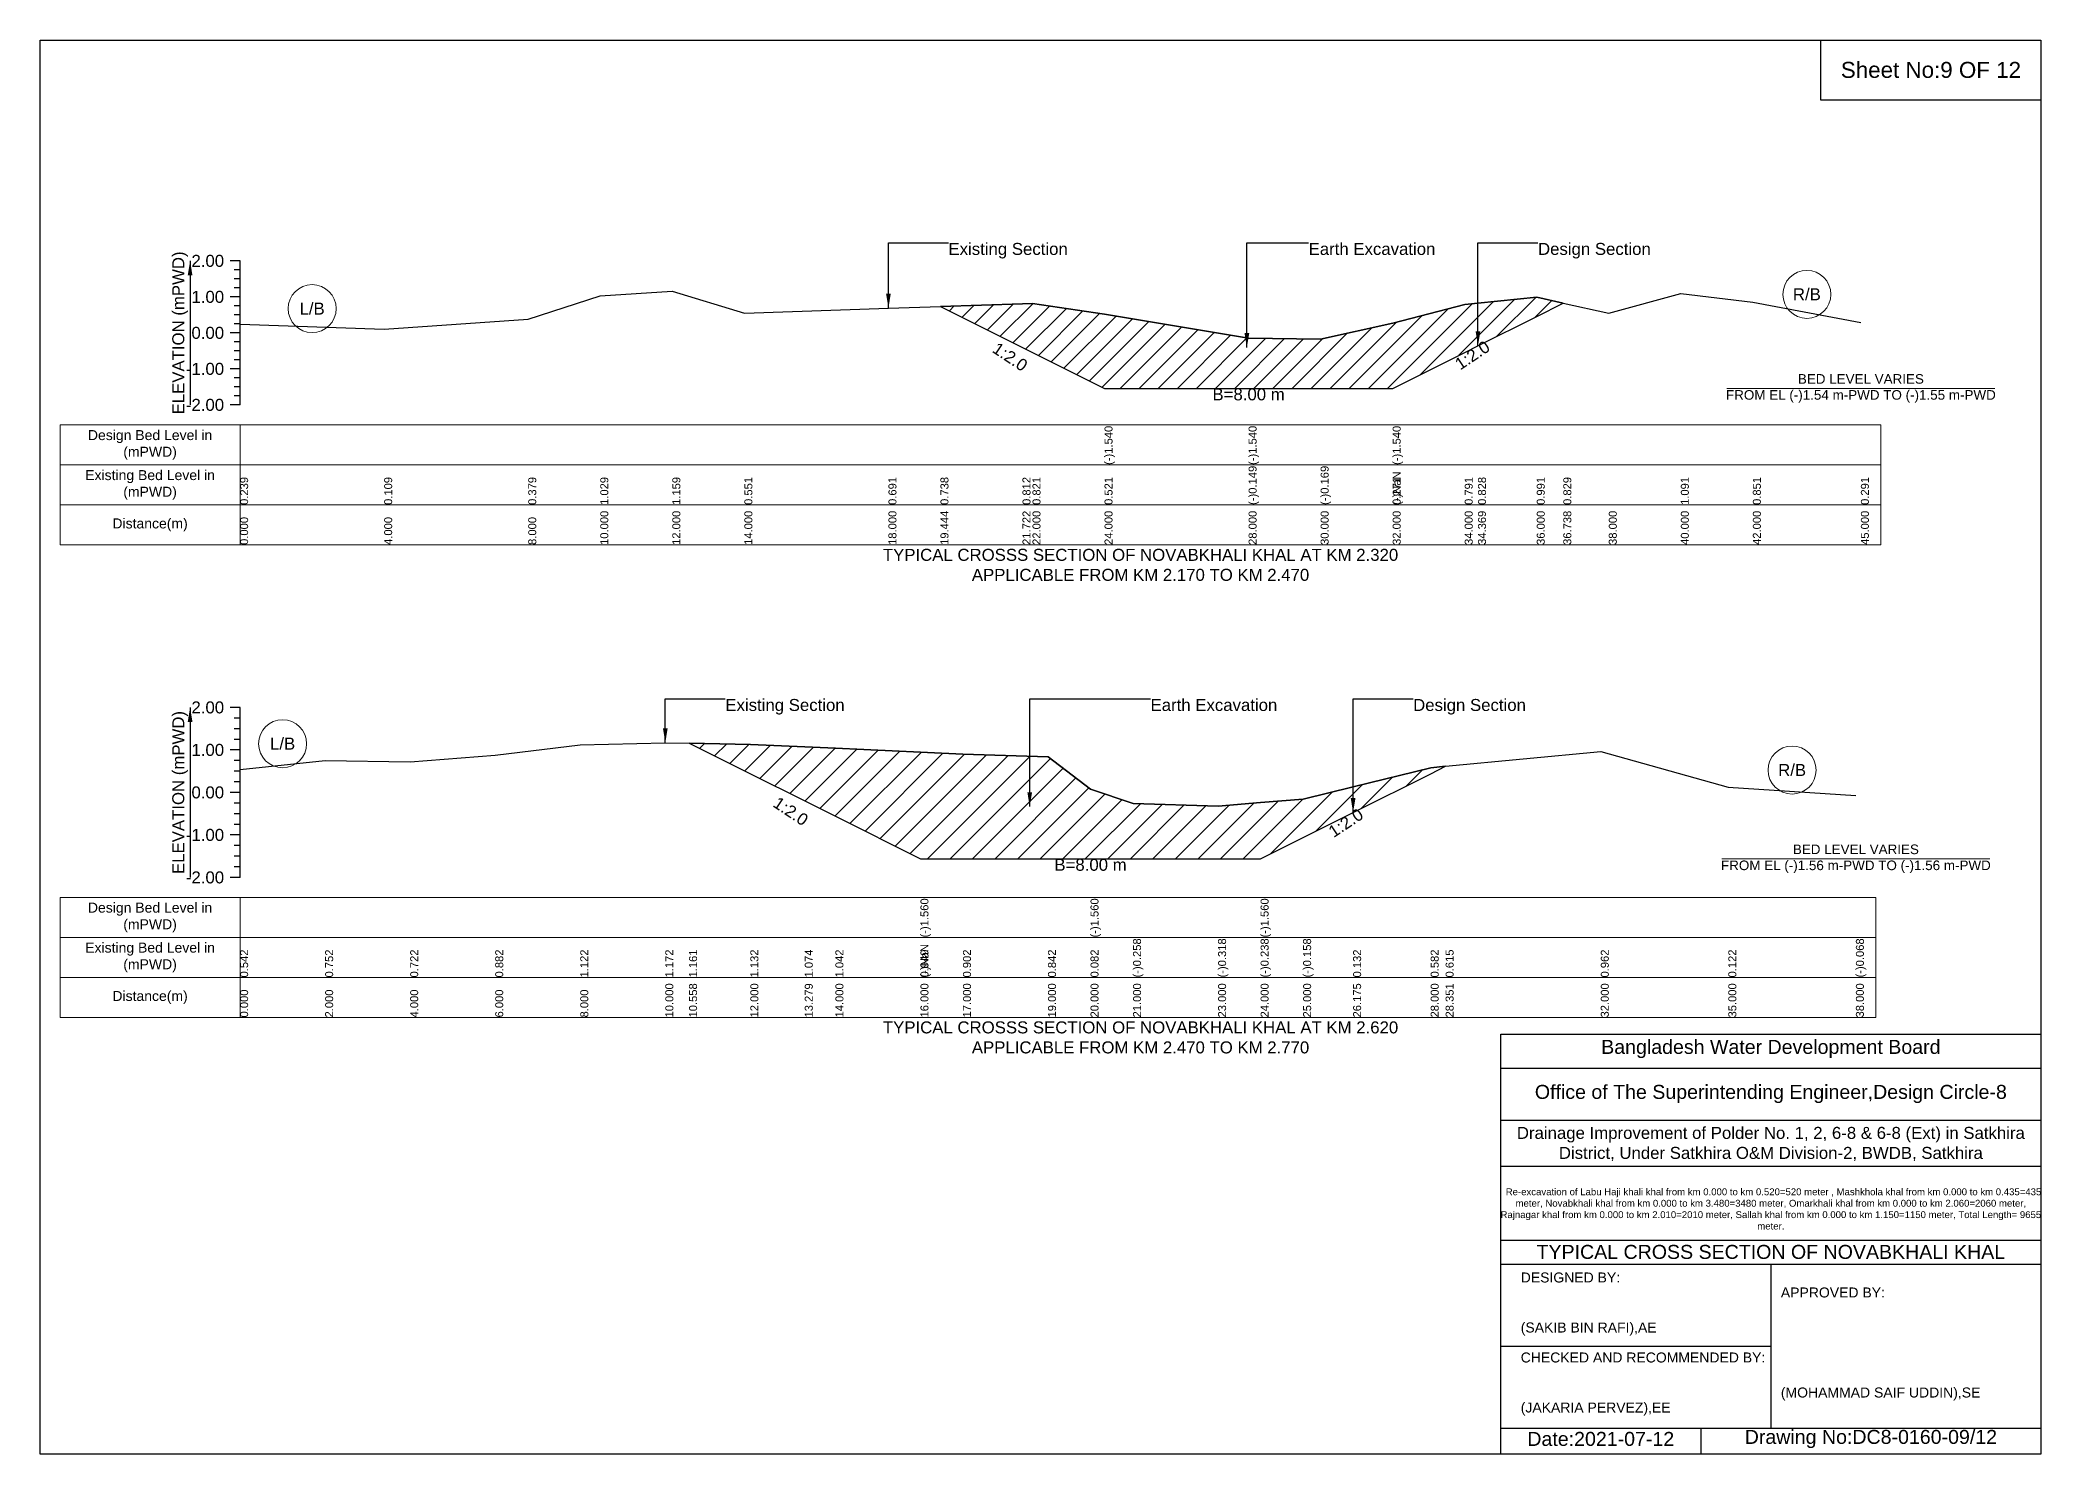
# Model space of a CAD drawing. Header units: inches. Extents: x 91000 to 648000, y -5656 to 141.
# Drawn here: x 330000 to 338000, y -5656 to 0 of the extents above; entities that cross this region are included whole.
import ezdxf

# ---------------------------------------------------------------- set-up
doc = ezdxf.new("R2010")
doc.units = ezdxf.units.IN
doc.header["$LTSCALE"] = 7
doc.header["$MEASUREMENT"] = 0
for name, color, linetype, lineweight in [('Cross section Data Border', 7, 'Continuous', 9), ('Cross Section Labels', 7, 'Continuous', 9), ('Existing_Bed_Level for Xsection', 7, 'Continuous', 25)]:
    doc.layers.add(name, color=color, linetype=linetype, lineweight=lineweight)
doc.styles.get("Standard").update_dxf_attribs({"font": 'arial.ttf'})
doc.dimstyles.get("Standard").update_dxf_attribs({"dimtxt": 0.18, "dimasz": 0.18, "dimexe": 0.18, "dimexo": 0.0625, "dimgap": 0.09, "dimtad": 0, "dimtih": 1, "dimtoh": 1, "dimdec": 4, "dimzin": 0, "dimdsep": 46, "dimtxsty": 'Standard', "dimcen": 0.09, "dimadec": 0, "dimazin": 0, "dimtfac": 1, "dimtdec": 4, "dimtofl": 0, "dimtmove": 0, "dimatfit": 3, "dimfxl": 0, "dimtolj": 1, "dimtzin": 0, "dimarcsym": 0})

msp = doc.modelspace()

# ---------------------------------------------------------------- hatches: boundary and pattern name
at = {"layer": 'Existing_Bed_Level for Xsection'}
h = msp.add_hatch(dxfattribs=at)
h.set_pattern_fill('ANSI31', color=256, scale=432, style=0)
h.paths.add_polyline_path([(333600, -1065.4), (333928, -1229.4), (333968, -1249.4), (334256, -1393.4), (334832, -1393.4), (335120, -1393.4), (335408, -1393.4), (335696, -1249.4), (335749.1, -1222.9), (335984, -1105.4), (336090.2, -1052.3), (335984, -1029), (335749.1, -1052.5), (335696, -1057.8), (335408, -1132.6), (335120, -1196), (334832, -1193.1), (334256, -1096.6), (333968, -1053.4), (333928, -1054.7)])
h = msp.add_hatch(dxfattribs=at)
h.set_pattern_fill('ANSI31', color=256, scale=510, style=0)
h.paths.add_polyline_path([(332594.9, -2812.6), (332840, -2935.1), (333057.5, -3043.9), (333180, -3105.1), (333520, -3275.1), (333690, -3275.1), (334030, -3275.1), (334200, -3275.1), (334370, -3275.1), (334710, -3275.1), (334880, -3275.1), (335050, -3190.1), (335249.8, -3090.2), (335560, -2935.1), (335619.6, -2905.3), (335560, -2911), (335249.8, -2987.5), (335050, -3036.8), (334880, -3050.4), (334710, -3064), (334370, -3053.8), (334200, -2996), (334030, -2866.8), (333690, -2856.6), (333520, -2848.7), (333180, -2832.8), (333057.5, -2827.3), (332840, -2817.5)])

# ---------------------------------------------------------------- linework, layer by layer
for points in [[(330000, 0), (338000, 0), (338000, -5656), (330000, -5656)], [(337120, 0), (338000, 0), (338000, -240), (337120, -240)]]:
    msp.add_lwpolyline(points, close=True)
for points in [[(335840, -5656), (335840, -3976), (338000, -3976)], [(335840, -4112), (338000, -4112)], [(335840, -4320), (338000, -4320)], [(335840, -4504), (338000, -4504)], [(335840, -4800), (338000, -4800)], [(335840, -4896), (338000, -4896)], [(336920, -4896), (336920, -5552)], [(335840, -5224), (336920, -5224)], [(335840, -5552), (338000, -5552)], [(336640, -5552), (336640, -5656)]]:
    msp.add_lwpolyline(points)
at = {"layer": 'Cross section Data Border'}
for points in [[(330080, -1539.7), (337360, -1539.7), (337360, -2019.7), (330080, -2019.7)], [(330080, -3429.9), (337340, -3429.9), (337340, -3909.9), (330080, -3909.9)]]:
    msp.add_lwpolyline(points, close=True, dxfattribs=at)
for points in [[(330800, -1539.7), (330800, -2019.7)], [(330080, -1699.7), (337360, -1699.7)], [(330080, -1859.7), (337360, -1859.7)], [(330800, -3429.9), (330800, -3909.9)], [(330080, -3589.9), (337340, -3589.9)], [(330080, -3749.9), (337340, -3749.9)]]:
    msp.add_lwpolyline(points, dxfattribs=at)
at = {"layer": 'Cross Section Labels'}
for points in [[(336744.2, -1393.4), (337815.8, -1393.4)], [(336724.2, -3275.1), (337795.8, -3275.1)]]:
    msp.add_lwpolyline(points, dxfattribs=at)
for centre in [(337064, -1017.4), (331088, -1074.6), (330970, -2814.9), (337005, -2920.3)]:
    msp.add_circle(centre, 96, dxfattribs=at)
at = {"layer": 'Existing_Bed_Level for Xsection'}
for points in [[(330800, -883.7), (330760, -883.7)], [(330800, -919.7), (330776, -919.7)], [(330800, -955.7), (330776, -955.7)], [(330800, -1459.7), (330800, -1315.7), (330800, -1171.7), (330800, -1027.7), (330800, -883.7)], [(330800, -1027.7), (330760, -1027.7)], [(330800, -991.7), (330776, -991.7)], [(330800, -1137.2), (331376, -1156), (331952, -1117.1), (332240, -1023.5), (332528, -1004.8), (332816, -1092.3), (333392, -1072.2), (333600, -1065.4), (333928, -1054.7), (333968, -1053.4), (334256, -1096.6), (334256, -1096.6), (334832, -1193.1), (334832, -1193.1), (335120, -1196), (335408, -1132.6), (335408, -1132.6), (335696, -1057.8), (335749.1, -1052.5), (335984, -1029), (336090.2, -1052.3), (336272, -1092.3), (336560, -1014.6), (336848, -1049.1), (337280, -1129.8)], [(330800, -1063.7), (330776, -1063.7)], [(330800, -1099.7), (330776, -1099.7)], [(330800, -1171.7), (330760, -1171.7)], [(330800, -1135.7), (330776, -1135.7)], [(330800, -1207.7), (330776, -1207.7)], [(330800, -1243.7), (330776, -1243.7)], [(330800, -1279.7), (330776, -1279.7)], [(330800, -1315.7), (330760, -1315.7)], [(330800, -1351.7), (330776, -1351.7)], [(330800, -1387.7), (330776, -1387.7)], [(330800, -1423.7), (330776, -1423.7)], [(330800, -1459.7), (330760, -1459.7)], [(330800, -2669.9), (330760, -2669.9)], [(330800, -2712.4), (330776, -2712.4)], [(330800, -3349.9), (330800, -3179.9), (330800, -3009.9), (330800, -2839.9), (330800, -2669.9)], [(330800, -2754.9), (330776, -2754.9)], [(330800, -2797.4), (330776, -2797.4)], [(330800, -2839.9), (330760, -2839.9)], [(330800, -2917.8), (331140, -2882.1), (331480, -2887.2), (331820, -2860), (332160, -2819.2), (332500, -2810.7), (332594.9, -2812.6), (332840, -2817.5), (333057.5, -2827.3), (333180, -2832.8), (333520, -2848.7), (333520, -2848.7), (333690, -2856.6), (334030, -2866.8), (334200, -2996), (334200, -2996), (334370, -3053.8), (334710, -3064), (334880, -3050.4), (334880, -3050.4), (335050, -3036.8), (335249.8, -2987.5), (335560, -2911), (335619.6, -2905.3), (336240, -2846.4), (336750, -2989.2), (337260, -3021.5)], [(330800, -2882.4), (330776, -2882.4)], [(330800, -2924.9), (330776, -2924.9)], [(330800, -3009.9), (330760, -3009.9)], [(330800, -2967.4), (330776, -2967.4)], [(330800, -3052.4), (330776, -3052.4)], [(330800, -3094.9), (330776, -3094.9)], [(330800, -3179.9), (330760, -3179.9)], [(330800, -3137.4), (330776, -3137.4)], [(330800, -3222.4), (330776, -3222.4)], [(330800, -3264.9), (330776, -3264.9)], [(330800, -3349.9), (330760, -3349.9)], [(330800, -3307.4), (330776, -3307.4)]]:
    msp.add_lwpolyline(points, dxfattribs=at)
for points in [[(333600, -1065.4), (333928, -1229.4), (333968, -1249.4), (334256, -1393.4), (334256, -1393.4), (334832, -1393.4), (334832, -1393.4), (335120, -1393.4), (335408, -1393.4), (335408, -1393.4), (335696, -1249.4), (335749.1, -1222.9), (335984, -1105.4), (336090.2, -1052.3), (336090.2, -1052.3), (336090.2, -1052.3), (335984, -1029), (335749.1, -1052.5), (335696, -1057.8), (335408, -1132.6), (335408, -1132.6), (335120, -1196), (334832, -1193.1), (334832, -1193.1), (334256, -1096.6), (334256, -1096.6), (333968, -1053.4), (333928, -1054.7)], [(332594.9, -2812.6), (332594.9, -2812.6), (332840, -2935.1), (333057.5, -3043.9), (333180, -3105.1), (333520, -3275.1), (333520, -3275.1), (333690, -3275.1), (334030, -3275.1), (334200, -3275.1), (334200, -3275.1), (334370, -3275.1), (334710, -3275.1), (334880, -3275.1), (334880, -3275.1), (335050, -3190.1), (335249.8, -3090.2), (335560, -2935.1), (335619.6, -2905.3), (335619.6, -2905.3), (335619.6, -2905.3), (335560, -2911), (335249.8, -2987.5), (335050, -3036.8), (334880, -3050.4), (334880, -3050.4), (334710, -3064), (334370, -3053.8), (334200, -2996), (334200, -2996), (334030, -2866.8), (333690, -2856.6), (333520, -2848.7), (333520, -2848.7), (333180, -2832.8), (333057.5, -2827.3), (332840, -2817.5), (332594.9, -2812.6)]]:
    msp.add_lwpolyline(points, close=True, dxfattribs=at)

# ---------------------------------------------------------------- texts
at = {"attachment_point": 5}
for s, insert, char_height in [('Sheet No:9 OF 12', (337560, -120), 64), ('Bangladesh Water Development Board', (336920, -4036), 56), ('Office of The Superintending Engineer,Design Circle-8', (336920, -4216), 56)]:
    msp.add_mtext(s, dxfattribs=dict(at, insert=insert, char_height=char_height))
for s, insert, char_height, width, attachment_point in [('Drainage Improvement of Polder No. 1, 2, 6-8 & 6-8 (Ext) in Satkhira District, Under Satkhira O&M Division-2, BWDB, Satkhira', (336920, -4416), 48, 2240, 5), ('  Re-excavation of Labu Haji khali khal from km 0.000 to km 0.520=520 meter , Mashkhola khal from km 0.000 to km 0.435=435 meter, Novabkhali khal from km 0.000 to km 3.480=3480 meter, Omarkhali khal from km 0.000 to km 2.060=2060 meter, Rajnagar khal from km 0.000 to km 2.010=2010 meter, Sallah khal from km 0.000 to km 1.150=1150 meter, Total Length= 9655 meter. ', (336920, -4676), 27.4148, 2160, 5), ('TYPICAL CROSS SECTION OF NOVABKHALI KHAL', (336920, -4848), 56, 2240, 5), ('DESIGNED BY:\\P\\P\\P(SAKIB BIN RAFI),AE', (335920, -5056), 40, 1120, 4), ('APPROVED BY:\\P\\P\\P\\P\\P\\P(MOHAMMAD SAIF UDDIN),SE', (336960, -5216), 40, 1120, 4), ('CHECKED AND RECOMMENDED BY:\\P\\P\\P(JAKARIA PERVEZ),EE', (335920, -5376), 40, 1120, 4), ('Date:2021-07-12', (336240, -5596), 56, 1120, 5), ('Drawing No:DC8-0160-09/12', (337320, -5596), 56, 1760, 5)]:
    msp.add_mtext(s, dxfattribs=dict(insert=insert, char_height=char_height, width=width, attachment_point=attachment_point))
at = {"layer": 'Cross section Data Border', "char_height": 40, "width": 640, "attachment_point": 5}
for s, insert in [('Design Bed Level in (mPWD)', (330440, -1619.7)), ('Existing Bed Level in (mPWD)', (330440, -1779.7)), ('Distance(m)', (330440, -1939.7)), ('Design Bed Level in (mPWD)', (330440, -3509.9)), ('Existing Bed Level in (mPWD)', (330440, -3669.9)), ('Distance(m)', (330440, -3829.9))]:
    msp.add_mtext(s, dxfattribs=dict(at, insert=insert))
at = {"layer": 'Cross Section Labels'}
for s, insert, char_height, attachment_point in [('Existing Section', (333632, -811.7), 48, 1), ('Earth Excavation', (335072, -811.7), 48, 1), ('Design Section', (335989.1, -811.7), 48, 1), ('R/B', (337064, -1017.4), 48, 5), ('L/B', (331088, -1074.6), 48, 5), ('BED LEVEL VARIES \\PFROM EL (-)1.54 m-PWD TO (-)1.55 m-PWD', (337280, -1393.4), 38.4, 5), ('B=8.00 m', (334832, -1393.4), 48, 2), ('TYPICAL CROSSS SECTION OF NOVABKHALI KHAL AT KM 2.320\\PAPPLICABLE FROM KM 2.170 TO KM 2.470', (334400, -2099.7), 48, 5), ('Existing Section', (332740, -2635.9), 48, 1), ('Earth Excavation', (334440, -2635.9), 48, 1), ('Design Section', (335489.8, -2635.9), 48, 1), ('L/B', (330970, -2814.9), 48, 5), ('R/B', (337005, -2920.3), 48, 5), ('B=8.00 m', (334200, -3275.1), 48, 2), ('BED LEVEL VARIES \\PFROM EL (-)1.56 m-PWD TO (-)1.56 m-PWD', (337260, -3275.1), 38.4, 5), ('TYPICAL CROSSS SECTION OF NOVABKHALI KHAL AT KM 2.620\\PAPPLICABLE FROM KM 2.470 TO KM 2.770', (334400, -3989.9), 48, 5)]:
    msp.add_mtext(s, dxfattribs=dict(at, insert=insert, char_height=char_height, attachment_point=attachment_point))
at = {"layer": 'Cross Section Labels', "char_height": 48, "attachment_point": 2}
for insert, rotation in [((333892, -1247.4), 326.30993), ((335713.1, -1240.9), 33.69007), ((333015, -3065.1), 326.30993), ((335207.3, -3111.5), 33.69007)]:
    msp.add_mtext('1:2.0', dxfattribs=dict(at, insert=insert, rotation=rotation))
at = {"layer": 'Existing_Bed_Level for Xsection', "rotation": 90}
for s, insert, char_height, attachment_point in [('ELEVATION (mPWD)', (330560, -1171.7), 48, 5), ('(-)1.540', (334256, -1699.7), 32, 1), ('(-)1.540', (334832, -1699.7), 32, 1), ('(-)1.540', (335408, -1699.7), 32, 1), ('0.239', (330800, -1859.7), 32, 1), ('0.109', (331376, -1859.7), 32, 1), ('0.379', (331952, -1859.7), 32, 1), ('1.029', (332240, -1859.7), 32, 1), ('1.159', (332528, -1859.7), 32, 1), ('0.551', (332816, -1859.7), 32, 1), ('0.551', (332816, -1859.7), 32, 1), ('0.691', (333392, -1859.7), 32, 1), ('0.738', (333600, -1859.7), 32, 1), ('0.812', (333928, -1859.7), 32, 1), ('0.821', (333968, -1859.7), 32, 1), ('0.521', (334256, -1859.7), 32, 1), ('0.521', (334256, -1859.7), 32, 1), ('0.521', (334256, -1859.7), 32, 1), ('(-)0.149', (334832, -1859.7), 32, 1), ('(-)0.149', (334832, -1859.7), 32, 1), ('(-)0.149', (334832, -1859.7), 32, 1), ('(-)0.169', (335120, -1859.7), 32, 1), ('(-)NaN', (335408, -1859.7), 32, 1), ('0.271', (335408, -1859.7), 32, 1), ('0.271', (335408, -1859.7), 32, 1), ('0.791', (335696, -1859.7), 32, 1), ('0.828', (335749.1, -1859.7), 32, 1), ('0.991', (335984, -1859.7), 32, 1), ('0.829', (336090.2, -1859.7), 32, 1), ('1.091', (336560, -1859.7), 32, 1), ('0.851', (336848, -1859.7), 32, 1), ('0.291', (337280, -1859.7), 32, 1), ('0.000', (330800, -2019.7), 32, 1), ('4.000', (331376, -2019.7), 32, 1), ('8.000', (331952, -2019.7), 32, 1), ('10.000', (332240, -2019.7), 32, 1), ('12.000', (332528, -2019.7), 32, 1), ('14.000', (332816, -2019.7), 32, 1), ('18.000', (333392, -2019.7), 32, 1), ('19.444', (333600, -2019.7), 32, 1), ('21.722', (333928, -2019.7), 32, 1), ('22.000', (333968, -2019.7), 32, 1), ('24.000', (334256, -2019.7), 32, 1), ('24.000', (334256, -2019.7), 32, 1), ('24.000', (334256, -2019.7), 32, 1), ('28.000', (334832, -2019.7), 32, 1), ('28.000', (334832, -2019.7), 32, 1), ('28.000', (334832, -2019.7), 32, 1), ('30.000', (335120, -2019.7), 32, 1), ('32.000', (335408, -2019.7), 32, 1), ('32.000', (335408, -2019.7), 32, 1), ('32.000', (335408, -2019.7), 32, 1), ('34.000', (335696, -2019.7), 32, 1), ('34.369', (335749.1, -2019.7), 32, 1), ('36.000', (335984, -2019.7), 32, 1), ('36.738', (336090.2, -2019.7), 32, 1), ('38.000', (336272, -2019.7), 32, 1), ('40.000', (336560, -2019.7), 32, 1), ('42.000', (336848, -2019.7), 32, 1), ('45.000', (337280, -2019.7), 32, 1), ('ELEVATION (mPWD)', (330560, -3009.9), 48, 5), ('(-)1.560', (333520, -3589.9), 32, 1), ('(-)1.560', (334200, -3589.9), 32, 1), ('(-)1.560', (334880, -3589.9), 32, 1), ('(-)0.258', (334370, -3749.9), 32, 1), ('(-)0.318', (334710, -3749.9), 32, 1), ('(-)0.238', (334880, -3749.9), 32, 1), ('(-)0.238', (334880, -3749.9), 32, 1), ('(-)0.158', (335050, -3749.9), 32, 1), ('(-)0.068', (337260, -3749.9), 32, 1), ('0.542', (330800, -3749.9), 32, 1), ('0.752', (331140, -3749.9), 32, 1), ('0.722', (331480, -3749.9), 32, 1), ('0.882', (331820, -3749.9), 32, 1), ('1.122', (332160, -3749.9), 32, 1), ('1.172', (332500, -3749.9), 32, 1), ('1.161', (332594.9, -3749.9), 32, 1), ('1.132', (332840, -3749.9), 32, 1), ('1.074', (333057.5, -3749.9), 32, 1), ('1.042', (333180, -3749.9), 32, 1), ('(-)NaN', (333520, -3749.9), 32, 1), ('(-)NaN', (333520, -3749.9), 32, 1), ('0.949', (333520, -3749.9), 32, 1), ('0.949', (333520, -3749.9), 32, 1), ('0.902', (333690, -3749.9), 32, 1), ('0.842', (334030, -3749.9), 32, 1), ('0.082', (334200, -3749.9), 32, 1), ('0.082', (334200, -3749.9), 32, 1), ('0.082', (334200, -3749.9), 32, 1), ('0.132', (335249.8, -3749.9), 32, 1), ('0.582', (335560, -3749.9), 32, 1), ('0.615', (335619.6, -3749.9), 32, 1), ('0.962', (336240, -3749.9), 32, 1), ('0.122', (336750, -3749.9), 32, 1), ('0.000', (330800, -3909.9), 32, 1), ('2.000', (331140, -3909.9), 32, 1), ('4.000', (331480, -3909.9), 32, 1), ('6.000', (331820, -3909.9), 32, 1), ('8.000', (332160, -3909.9), 32, 1), ('10.000', (332500, -3909.9), 32, 1), ('10.558', (332594.9, -3909.9), 32, 1), ('12.000', (332840, -3909.9), 32, 1), ('13.279', (333057.5, -3909.9), 32, 1), ('14.000', (333180, -3909.9), 32, 1), ('16.000', (333520, -3909.9), 32, 1), ('16.000', (333520, -3909.9), 32, 1), ('16.000', (333520, -3909.9), 32, 1), ('17.000', (333690, -3909.9), 32, 1), ('19.000', (334030, -3909.9), 32, 1), ('20.000', (334200, -3909.9), 32, 1), ('20.000', (334200, -3909.9), 32, 1), ('20.000', (334200, -3909.9), 32, 1), ('21.000', (334370, -3909.9), 32, 1), ('23.000', (334710, -3909.9), 32, 1), ('24.000', (334880, -3909.9), 32, 1), ('24.000', (334880, -3909.9), 32, 1), ('24.000', (334880, -3909.9), 32, 1), ('25.000', (335050, -3909.9), 32, 1), ('26.175', (335249.8, -3909.9), 32, 1), ('28.000', (335560, -3909.9), 32, 1), ('28.351', (335619.6, -3909.9), 32, 1), ('32.000', (336240, -3909.9), 32, 1), ('35.000', (336750, -3909.9), 32, 1), ('38.000', (337260, -3909.9), 32, 1)]:
    msp.add_mtext(s, dxfattribs=dict(at, insert=insert, char_height=char_height, attachment_point=attachment_point))
at = {"layer": 'Existing_Bed_Level for Xsection', "char_height": 48, "attachment_point": 6}
for s, insert in [('2.00', (330736, -883.7)), ('1.00', (330736, -1027.7)), ('0.00', (330736, -1171.7)), ('-1.00', (330736, -1315.7)), ('-2.00', (330736, -1459.7)), ('2.00', (330736, -2669.9)), ('1.00', (330736, -2839.9)), ('0.00', (330736, -3009.9)), ('-1.00', (330736, -3179.9)), ('-2.00', (330736, -3349.9))]:
    msp.add_mtext(s, dxfattribs=dict(at, insert=insert))

# ---------------------------------------------------------------- leaders
at = {"layer": 'Cross Section Labels', "annotation_type": 0, "has_hookline": 1, "hookline_direction": 0}
for points, text_width in [([(333392, -1072.2), (333392, -811.7), (333631.9, -811.7)], 467.2), ([(334825.1, -1230.1), (334825.1, -811.7), (335071.9, -811.7)], 497), ([(335749.1, -1222.9), (335749.1, -811.7), (335989, -811.7)], 441.2), ([(332500, -2810.7), (332500, -2635.9), (332739.9, -2635.9)], 467.2), ([(333956.9, -3066.5), (333956.9, -2635.9), (334439.9, -2635.9)], 497), ([(335249.8, -3090.2), (335249.8, -2635.9), (335489.7, -2635.9)], 441.2)]:
    msp.add_leader(points, dimstyle='Standard', override={"dimasz": 57.6}, dxfattribs=dict(at, text_width=text_width))
at = {"layer": 'Existing_Bed_Level for Xsection'}
for points in [[(330600, -883.7), (330600, -1459.7)], [(330600, -2669.9), (330600, -3349.9)]]:
    msp.add_leader(points, dimstyle='Standard', override={"dimasz": 57.6}, dxfattribs=at)

doc.saveas('drawing.dxf')
